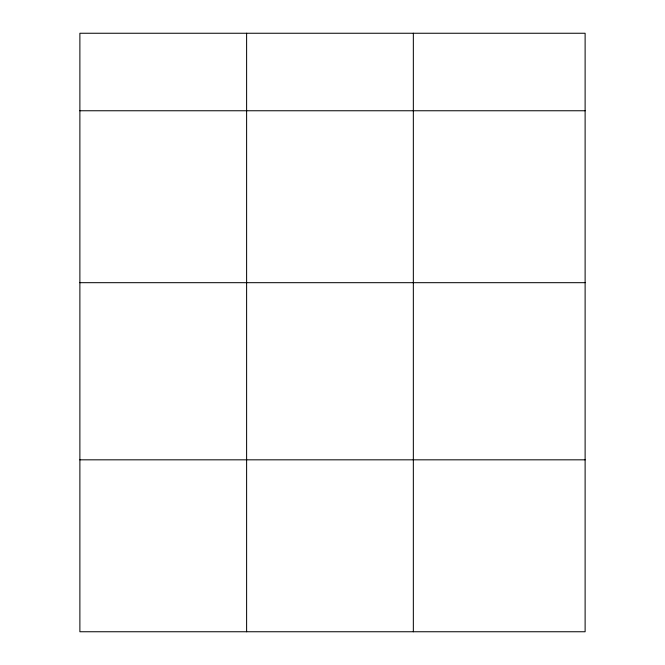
<?xml version="1.0" encoding="UTF-8"?>
<svg xmlns="http://www.w3.org/2000/svg" width="665" height="665" viewBox="0 0 665 665"><rect width="100%" height="100%" fill="white"/><g stroke="black" fill="none" stroke-linecap="round" stroke-linejoin="round"><path stroke-width="1" d="M585.117 282.683L585.117 33.25L79.883 33.25L79.883 631.75L585.117 631.75L585.117 282.683L79.883 282.683M79.883 110.756L585.117 110.756M79.883 459.823L585.117 459.823M413.339 33.25L413.339 631.75M246.615 33.25L246.615 631.75"/></g></svg>
